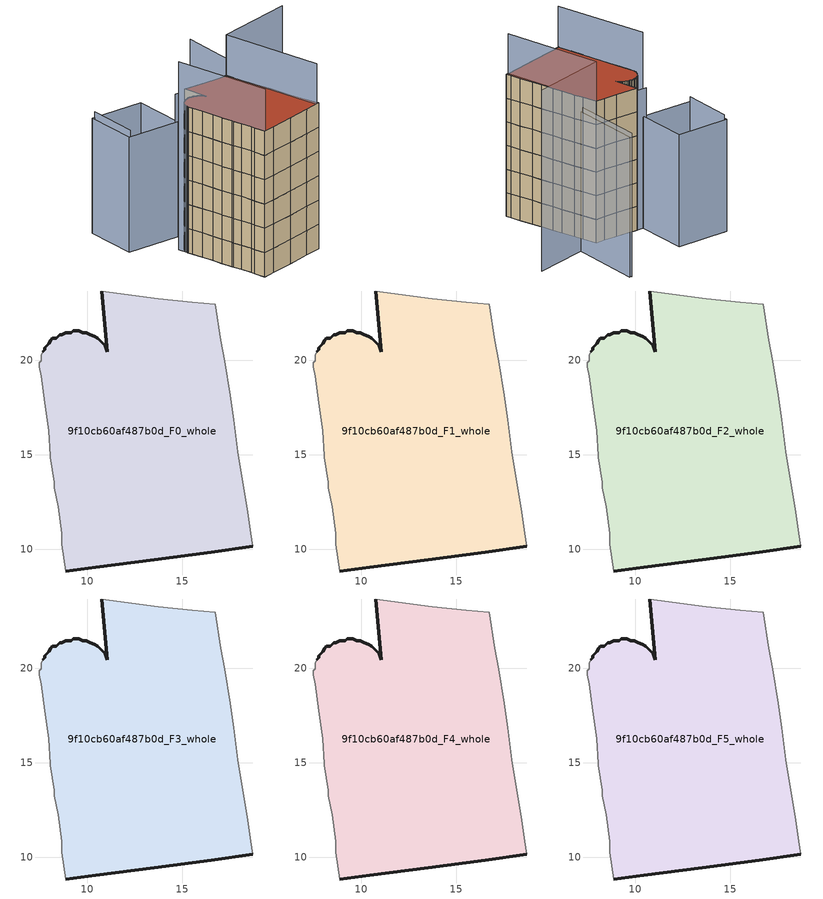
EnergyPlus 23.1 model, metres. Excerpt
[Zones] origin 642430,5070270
9f10cb60af487b0d_F0_whole
 floor ground (EU_floor_Construction): 18.75,10.16 18.65,10.86 18.45,12.16 18.15,13.86 17.95,15.16 17.75,16.86 17.55,18.16 17.25,19.96 17.05,21.06 16.75,22.96 15.55,23.07 13.75,23.27 10.75,23.67 11.05,20.46 10.94,20.76 10.85,20.87 10.74,20.96 10.65,21.07 10.55,21.17 10.35,21.27 10.15,21.37 9.94,21.47 9.84,21.47 9.74,21.47 9.54,21.57 9.44,21.57 9.24,21.57 9.15,21.47 9.04,21.47 8.94,21.47 8.84,21.47 8.64,21.37 8.54,21.37 8.44,21.27 8.34,21.17 8.14,21.17 8.04,21.07 7.94,20.87 7.84,20.77 7.74,20.67 7.74,20.57 7.64,20.47 7.54,20.27 7.54,20.17 7.54,19.97 7.44,19.87 7.44,19.67 7.54,19.17 7.74,17.76 7.94,16.26 8.04,14.96 8.04,14.86 8.24,13.56 8.24,13.26 8.44,12.26 8.64,10.86 8.64,10.26 8.84,8.86 10.44,9.06 13.54,9.46 16.55,9.86 z0
 wall outside (EU_wall_Construction): 18.75,10.16 16.55,9.86 13.54,9.46 10.44,9.06 8.84,8.86 / 7.64,20.47 7.74,20.57 7.74,20.67 7.84,20.77 7.94,20.87 8.04,21.07 8.14,21.17 8.34,21.17 8.44,21.27 8.54,21.37 8.64,21.37 8.84,21.47 8.94,21.47 9.04,21.47 9.15,21.47 9.24,21.57 9.44,21.57 9.54,21.57 9.74,21.47 9.84,21.47 9.94,21.47 10.15,21.37 10.35,21.27 10.55,21.17 10.65,21.07 10.74,20.96 10.85,20.87 10.94,20.76 11.05,20.46 10.75,23.67 z0:3
 wall adiabatic (EU_wall_Construction): 8.84,8.86 8.64,10.26 8.64,10.86 8.44,12.26 8.24,13.26 8.24,13.56 8.04,14.86 8.04,14.96 7.94,16.26 7.74,17.76 7.54,19.17 7.44,19.67 7.44,19.87 7.54,19.97 7.54,20.17 7.54,20.27 7.64,20.47 / 10.75,23.67 13.75,23.27 15.55,23.07 16.75,22.96 17.05,21.06 17.25,19.96 17.55,18.16 17.75,16.86 17.95,15.16 18.15,13.86 18.45,12.16 18.65,10.86 18.75,10.16 z0:3
9f10cb60af487b0d_F1_whole
 floor to 9f10cb60af487b0d_F0_whole (EU_floor_Construction): 18.75,10.16 18.65,10.86 18.45,12.16 18.15,13.86 17.95,15.16 17.75,16.86 17.55,18.16 17.25,19.96 17.05,21.06 16.75,22.96 15.55,23.07 13.75,23.27 10.75,23.67 11.04,20.46 10.94,20.76 10.85,20.87 10.74,20.96 10.65,21.07 10.54,21.17 10.35,21.27 10.15,21.37 9.94,21.47 9.74,21.47 9.54,21.57 9.24,21.57 9.15,21.47 9.04,21.47 8.94,21.47 8.84,21.47 8.64,21.37 8.54,21.37 8.44,21.27 8.34,21.17 8.14,21.17 8.04,21.07 7.94,20.87 7.84,20.77 7.74,20.67 7.74,20.57 7.64,20.47 7.54,20.27 7.54,19.97 7.44,19.87 7.44,19.67 7.54,19.17 7.74,17.76 7.94,16.26 8.04,14.96 8.04,14.86 8.24,13.56 8.24,13.26 8.44,12.26 8.64,10.86 8.64,10.26 8.84,8.86 10.44,9.06 13.54,9.46 16.55,9.86 z3
 wall outside (EU_wall_Construction): 18.75,10.16 16.55,9.86 13.54,9.46 10.44,9.06 8.84,8.86 / 7.64,20.47 7.74,20.57 7.74,20.67 7.84,20.77 7.94,20.87 8.04,21.07 8.14,21.17 8.34,21.17 8.44,21.27 8.54,21.37 8.64,21.37 8.84,21.47 8.94,21.47 9.04,21.47 9.15,21.47 9.24,21.57 9.44,21.57 9.54,21.57 9.74,21.47 9.84,21.47 9.94,21.47 10.15,21.37 10.35,21.27 10.55,21.17 10.65,21.07 10.74,20.96 10.85,20.87 10.94,20.76 11.05,20.46 10.75,23.67 z3:6
 wall adiabatic (EU_wall_Construction): 8.84,8.86 8.64,10.26 8.64,10.86 8.44,12.26 8.24,13.26 8.24,13.56 8.04,14.86 8.04,14.96 7.94,16.26 7.74,17.76 7.54,19.17 7.44,19.67 7.44,19.87 7.54,19.97 7.54,20.17 7.54,20.27 7.64,20.47 / 10.75,23.67 13.75,23.27 15.55,23.07 16.75,22.96 17.05,21.06 17.25,19.96 17.55,18.16 17.75,16.86 17.95,15.16 18.15,13.86 18.45,12.16 18.65,10.86 18.75,10.16 z3:6
9f10cb60af487b0d_F2_whole
 floor to 9f10cb60af487b0d_F1_whole (EU_floor_Construction): 18.75,10.16 18.65,10.86 18.45,12.16 18.15,13.86 17.95,15.16 17.75,16.86 17.55,18.16 17.25,19.96 17.05,21.06 16.75,22.96 15.55,23.07 13.75,23.27 10.75,23.67 11.04,20.46 10.94,20.76 10.85,20.87 10.74,20.96 10.65,21.07 10.54,21.17 10.35,21.27 10.15,21.37 9.94,21.47 9.74,21.47 9.54,21.57 9.24,21.57 9.15,21.47 9.04,21.47 8.94,21.47 8.84,21.47 8.64,21.37 8.54,21.37 8.44,21.27 8.34,21.17 8.14,21.17 8.04,21.07 7.94,20.87 7.84,20.77 7.74,20.67 7.74,20.57 7.64,20.47 7.54,20.27 7.54,19.97 7.44,19.87 7.44,19.67 7.54,19.17 7.74,17.76 7.94,16.26 8.04,14.96 8.04,14.86 8.24,13.56 8.24,13.26 8.44,12.26 8.64,10.86 8.64,10.26 8.84,8.86 10.44,9.06 13.54,9.46 16.55,9.86 z6
 wall outside (EU_wall_Construction): 18.75,10.16 16.55,9.86 13.54,9.46 10.44,9.06 8.84,8.86 / 7.64,20.47 7.74,20.57 7.74,20.67 7.84,20.77 7.94,20.87 8.04,21.07 8.14,21.17 8.34,21.17 8.44,21.27 8.54,21.37 8.64,21.37 8.84,21.47 8.94,21.47 9.04,21.47 9.15,21.47 9.24,21.57 9.44,21.57 9.54,21.57 9.74,21.47 9.84,21.47 9.94,21.47 10.15,21.37 10.35,21.27 10.55,21.17 10.65,21.07 10.74,20.96 10.85,20.87 10.94,20.76 11.05,20.46 10.75,23.67 z6:9
 wall adiabatic (EU_wall_Construction): 8.84,8.86 8.64,10.26 8.64,10.86 8.44,12.26 8.24,13.26 8.24,13.56 8.04,14.86 8.04,14.96 7.94,16.26 7.74,17.76 7.54,19.17 7.44,19.67 7.44,19.87 7.54,19.97 7.54,20.17 7.54,20.27 7.64,20.47 / 10.75,23.67 13.75,23.27 15.55,23.07 16.75,22.96 17.05,21.06 17.25,19.96 17.55,18.16 17.75,16.86 17.95,15.16 18.15,13.86 18.45,12.16 18.65,10.86 18.75,10.16 z6:9
9f10cb60af487b0d_F3_whole
 floor to 9f10cb60af487b0d_F2_whole (EU_floor_Construction): 18.75,10.16 18.65,10.86 18.45,12.16 18.15,13.86 17.95,15.16 17.75,16.86 17.55,18.16 17.25,19.96 17.05,21.06 16.75,22.96 15.55,23.07 13.75,23.27 10.75,23.67 11.04,20.46 10.94,20.76 10.85,20.87 10.74,20.96 10.65,21.07 10.54,21.17 10.35,21.27 10.15,21.37 9.94,21.47 9.74,21.47 9.54,21.57 9.24,21.57 9.15,21.47 9.04,21.47 8.94,21.47 8.84,21.47 8.64,21.37 8.54,21.37 8.44,21.27 8.34,21.17 8.14,21.17 8.04,21.07 7.94,20.87 7.84,20.77 7.74,20.67 7.74,20.57 7.64,20.47 7.54,20.27 7.54,19.97 7.44,19.87 7.44,19.67 7.54,19.17 7.74,17.76 7.94,16.26 8.04,14.96 8.04,14.86 8.24,13.56 8.24,13.26 8.44,12.26 8.64,10.86 8.64,10.26 8.84,8.86 10.44,9.06 13.54,9.46 16.55,9.86 z9
 wall outside (EU_wall_Construction): 18.75,10.16 16.55,9.86 13.54,9.46 10.44,9.06 8.84,8.86 / 7.64,20.47 7.74,20.57 7.74,20.67 7.84,20.77 7.94,20.87 8.04,21.07 8.14,21.17 8.34,21.17 8.44,21.27 8.54,21.37 8.64,21.37 8.84,21.47 8.94,21.47 9.04,21.47 9.15,21.47 9.24,21.57 9.44,21.57 9.54,21.57 9.74,21.47 9.84,21.47 9.94,21.47 10.15,21.37 10.35,21.27 10.55,21.17 10.65,21.07 10.74,20.96 10.85,20.87 10.94,20.76 11.05,20.46 10.75,23.67 z9:12
 wall adiabatic (EU_wall_Construction): 8.84,8.86 8.64,10.26 8.64,10.86 8.44,12.26 8.24,13.26 8.24,13.56 8.04,14.86 8.04,14.96 7.94,16.26 7.74,17.76 7.54,19.17 7.44,19.67 7.44,19.87 7.54,19.97 7.54,20.17 7.54,20.27 7.64,20.47 / 10.75,23.67 13.75,23.27 15.55,23.07 16.75,22.96 17.05,21.06 17.25,19.96 17.55,18.16 17.75,16.86 17.95,15.16 18.15,13.86 18.45,12.16 18.65,10.86 18.75,10.16 z9:12
9f10cb60af487b0d_F4_whole
 floor to 9f10cb60af487b0d_F3_whole (EU_floor_Construction): 18.75,10.16 18.65,10.86 18.45,12.16 18.15,13.86 17.95,15.16 17.75,16.86 17.55,18.16 17.25,19.96 17.05,21.06 16.75,22.96 15.55,23.07 13.75,23.27 10.75,23.67 11.04,20.46 10.94,20.76 10.85,20.87 10.74,20.96 10.65,21.07 10.54,21.17 10.35,21.27 10.15,21.37 9.94,21.47 9.74,21.47 9.54,21.57 9.24,21.57 9.15,21.47 9.04,21.47 8.94,21.47 8.84,21.47 8.64,21.37 8.54,21.37 8.44,21.27 8.34,21.17 8.14,21.17 8.04,21.07 7.94,20.87 7.84,20.77 7.74,20.67 7.74,20.57 7.64,20.47 7.54,20.27 7.54,19.97 7.44,19.87 7.44,19.67 7.54,19.17 7.74,17.76 7.94,16.26 8.04,14.96 8.04,14.86 8.24,13.56 8.24,13.26 8.44,12.26 8.64,10.86 8.64,10.26 8.84,8.86 10.44,9.06 13.54,9.46 16.55,9.86 z12
 wall outside (EU_wall_Construction): 18.75,10.16 16.55,9.86 13.54,9.46 10.44,9.06 8.84,8.86 / 7.64,20.47 7.74,20.57 7.74,20.67 7.84,20.77 7.94,20.87 8.04,21.07 8.14,21.17 8.34,21.17 8.44,21.27 8.54,21.37 8.64,21.37 8.84,21.47 8.94,21.47 9.04,21.47 9.15,21.47 9.24,21.57 9.44,21.57 9.54,21.57 9.74,21.47 9.84,21.47 9.94,21.47 10.15,21.37 10.35,21.27 10.55,21.17 10.65,21.07 10.74,20.96 10.85,20.87 10.94,20.76 11.05,20.46 10.75,23.67 z12:15
 wall adiabatic (EU_wall_Construction): 8.84,8.86 8.64,10.26 8.64,10.86 8.44,12.26 8.24,13.26 8.24,13.56 8.04,14.86 8.04,14.96 7.94,16.26 7.74,17.76 7.54,19.17 7.44,19.67 7.44,19.87 7.54,19.97 7.54,20.17 7.54,20.27 7.64,20.47 / 10.75,23.67 13.75,23.27 15.55,23.07 16.75,22.96 17.05,21.06 17.25,19.96 17.55,18.16 17.75,16.86 17.95,15.16 18.15,13.86 18.45,12.16 18.65,10.86 18.75,10.16 z12:15
9f10cb60af487b0d_F5_whole
 floor to 9f10cb60af487b0d_F4_whole (EU_floor_Construction): 18.75,10.16 18.65,10.86 18.45,12.16 18.15,13.86 17.95,15.16 17.75,16.86 17.55,18.16 17.25,19.96 17.05,21.06 16.75,22.96 15.55,23.07 13.75,23.27 10.75,23.67 11.04,20.46 10.94,20.76 10.85,20.87 10.74,20.96 10.65,21.07 10.54,21.17 10.35,21.27 10.15,21.37 9.94,21.47 9.74,21.47 9.54,21.57 9.24,21.57 9.15,21.47 9.04,21.47 8.94,21.47 8.84,21.47 8.64,21.37 8.54,21.37 8.44,21.27 8.34,21.17 8.14,21.17 8.04,21.07 7.94,20.87 7.84,20.77 7.74,20.67 7.74,20.57 7.64,20.47 7.54,20.27 7.54,19.97 7.44,19.87 7.44,19.67 7.54,19.17 7.74,17.76 7.94,16.26 8.04,14.96 8.04,14.86 8.24,13.56 8.24,13.26 8.44,12.26 8.64,10.86 8.64,10.26 8.84,8.86 10.44,9.06 13.54,9.46 16.55,9.86 z15
 wall outside (EU_wall_Construction): 18.75,10.16 16.55,9.86 13.54,9.46 10.44,9.06 8.84,8.86 / 7.64,20.47 7.74,20.57 7.74,20.67 7.84,20.77 7.94,20.87 8.04,21.07 8.14,21.17 8.34,21.17 8.44,21.27 8.54,21.37 8.64,21.37 8.84,21.47 8.94,21.47 9.04,21.47 9.15,21.47 9.24,21.57 9.44,21.57 9.54,21.57 9.74,21.47 9.84,21.47 9.94,21.47 10.15,21.37 10.35,21.27 10.55,21.17 10.65,21.07 10.74,20.96 10.85,20.87 10.94,20.76 11.05,20.46 10.75,23.67 z15:18
 wall adiabatic (EU_wall_Construction): 8.84,8.86 8.64,10.26 8.64,10.86 8.44,12.26 8.24,13.26 8.24,13.56 8.04,14.86 8.04,14.96 7.94,16.26 7.74,17.76 7.54,19.17 7.44,19.67 7.44,19.87 7.54,19.97 7.54,20.17 7.54,20.27 7.64,20.47 / 10.75,23.67 13.75,23.27 15.55,23.07 16.75,22.96 17.05,21.06 17.25,19.96 17.55,18.16 17.75,16.86 17.95,15.16 18.15,13.86 18.45,12.16 18.65,10.86 18.75,10.16 z15:18
 roof outside (EU_roof_Construction): 16.75,22.96 17.05,21.06 17.25,19.96 17.55,18.16 17.75,16.86 17.95,15.16 18.15,13.86 18.45,12.16 18.65,10.86 18.75,10.16 16.55,9.86 13.54,9.46 10.44,9.06 8.84,8.86 8.64,10.26 8.64,10.86 8.44,12.26 8.24,13.26 8.24,13.56 8.04,14.86 8.04,14.96 7.94,16.26 7.74,17.76 7.54,19.17 7.44,19.67 7.44,19.87 7.54,19.97 7.54,20.17 7.54,20.27 7.64,20.47 7.74,20.57 7.74,20.67 7.84,20.77 7.94,20.87 8.04,21.07 8.14,21.17 8.34,21.17 8.44,21.27 8.54,21.37 8.64,21.37 8.84,21.47 8.94,21.47 9.04,21.47 9.15,21.47 9.24,21.57 9.44,21.57 9.54,21.57 9.74,21.47 9.84,21.47 9.94,21.47 10.15,21.37 10.35,21.27 10.55,21.17 10.65,21.07 10.74,20.96 10.85,20.87 10.94,20.76 11.05,20.46 10.75,23.67 13.75,23.27 15.55,23.07 z18
shading: 7.31,21.12 8.91,8.82 z0:23.2; 18.34,10.11 16.75,22.96 / 16.75,22.96 26.95,24.22 z0:23; 19.31,22.61 20.62,32.66 z0:18.2; 9.85,23.77 2.88,24.57 / 2.88,24.57 3.64,31.27 / 3.64,31.27 10.61,30.48 / 10.61,30.48 9.85,23.77 z0:14.2; 20.86,32.57 19.56,22.51 / 19.56,22.51 9.45,23.82 z0:17.7; 4,31.23 3.23,24.8 z0:14.9
[Building]
EU S2 Campaign: North Axis=0; Terrain=City; Solar Distribution=FullExterior
[Site:Location]
Lyon-Bron: Latitude=45.75; Longitude=5; Time Zone=1; Elevation=198
[SizingPeriod:WeatherFileDays]
AnnualSizingPeriod: Begin Month=1; Begin Day of Month=1; End Month=12; End Day of Month=31; Day of Week for Start Day=Monday; Use Weather File Daylight Saving Period=No; Use Weather File Rain and Snow Indicators=No
[MATERIAL]
EU_InternalMass_Material: Roughness=MediumRough; Thickness=0.1; Conductivity=1; Density=1800; Specific Heat=900; Thermal Absorptance=0.9; Solar Absorptance=0.7; Visible Absorptance=0.7
[MATERIAL:NOMASS] Roughness=MediumRough; Thermal Absorptance=0.9; Solar Absorptance=0.7; Visible Absorptance=0.7
Name | Thermal Resistance
EU_wall_NoMass | 0.87146
EU_roof_NoMass | 0.842276
EU_floor_NoMass | 0.496999
[CONSTRUCTION]
EU_wall_Construction: EU_wall_NoMass
EU_roof_Construction: EU_roof_NoMass
EU_floor_Construction: EU_floor_NoMass
EU_InternalMass_Construction: EU_InternalMass_Material
[ZONE] Type=1; Multiplier=1; Ceiling Height=autocalculate; Floor Area=autocalculate; Part of Total Floor Area=Yes
Name | Volume
9f10cb60af487b0d_F0_whole | 385.482
9f10cb60af487b0d_F1_whole; 9f10cb60af487b0d_F2_whole; 9f10cb60af487b0d_F3_whole; 9f10cb60af487b0d_F4_whole; 9f10cb60af487b0d_F5_whole | 385.477
[INTERNALMASS] Construction=EU_InternalMass_Construction; Surface Area=128.493
Name | Zone or ZoneList
9f10cb60af487b0d_F0_whole_EU_InternalMass | 9f10cb60af487b0d_F0_whole
9f10cb60af487b0d_F1_whole_EU_InternalMass | 9f10cb60af487b0d_F1_whole
9f10cb60af487b0d_F2_whole_EU_InternalMass | 9f10cb60af487b0d_F2_whole
9f10cb60af487b0d_F3_whole_EU_InternalMass | 9f10cb60af487b0d_F3_whole
9f10cb60af487b0d_F4_whole_EU_InternalMass | 9f10cb60af487b0d_F4_whole
9f10cb60af487b0d_F5_whole_EU_InternalMass | 9f10cb60af487b0d_F5_whole
[OTHEREQUIPMENT] Fuel Type=Electricity; Design Level Calculation Method=Watts/Area; Power per Zone Floor Area=1; Fraction Latent=0; Fraction Radiant=0; Fraction Lost=0; Carbon Dioxide Generation Rate=0; EndUse Subcategory=EU_Step8_InternalGains
Name | Zone or ZoneList or Space or SpaceList | Schedule
EU_Step8_InternalGain_9f10cb60af487b0d_F0_whole_f000 | 9f10cb60af487b0d_F0_whole | EU_Step8_GainSchedule_9f10cb60af487b0d_F0_whole_f000
EU_Step8_InternalGain_9f10cb60af487b0d_F1_whole_f000 | 9f10cb60af487b0d_F1_whole | EU_Step8_GainSchedule_9f10cb60af487b0d_F1_whole_f000
EU_Step8_InternalGain_9f10cb60af487b0d_F2_whole_f000 | 9f10cb60af487b0d_F2_whole | EU_Step8_GainSchedule_9f10cb60af487b0d_F2_whole_f000
EU_Step8_InternalGain_9f10cb60af487b0d_F3_whole_f000 | 9f10cb60af487b0d_F3_whole | EU_Step8_GainSchedule_9f10cb60af487b0d_F3_whole_f000
EU_Step8_InternalGain_9f10cb60af487b0d_F4_whole_f000 | 9f10cb60af487b0d_F4_whole | EU_Step8_GainSchedule_9f10cb60af487b0d_F4_whole_f000
EU_Step8_InternalGain_9f10cb60af487b0d_F5_whole_f000 | 9f10cb60af487b0d_F5_whole | EU_Step8_GainSchedule_9f10cb60af487b0d_F5_whole_f000
[ZONEVENTILATION:DESIGNFLOWRATE] Schedule=EU_AlwaysOn; Design Flow Rate Calculation Method=AirChanges/Hour; Air Changes per Hour=0.425; Ventilation Type=Natural; Fan Pressure Rise=0; Fan Total Efficiency=1; Constant Term Coefficient=1; Temperature Term Coefficient=0; Velocity Term Coefficient=0; Velocity Squared Term Coefficient=0; Minimum Indoor Temperature=-100; Maximum Indoor Temperature=100; Delta Temperature=-100; Minimum Outdoor Temperature=-100; Maximum Outdoor Temperature=100; Maximum Wind Speed=40
Name | Zone or ZoneList or Space or SpaceList
EU_ConstantAir_9f10cb60af487b0d_F0_whole | 9f10cb60af487b0d_F0_whole
EU_ConstantAir_9f10cb60af487b0d_F1_whole | 9f10cb60af487b0d_F1_whole
EU_ConstantAir_9f10cb60af487b0d_F2_whole | 9f10cb60af487b0d_F2_whole
EU_ConstantAir_9f10cb60af487b0d_F3_whole | 9f10cb60af487b0d_F3_whole
EU_ConstantAir_9f10cb60af487b0d_F4_whole | 9f10cb60af487b0d_F4_whole
EU_ConstantAir_9f10cb60af487b0d_F5_whole | 9f10cb60af487b0d_F5_whole
[HVACTEMPLATE:THERMOSTAT] Constant Heating Setpoint=20; Constant Cooling Setpoint=50
EU_HeatOnly_9f10cb60af487b0d_F0_whole; EU_HeatOnly_9f10cb60af487b0d_F1_whole; EU_HeatOnly_9f10cb60af487b0d_F2_whole; EU_HeatOnly_9f10cb60af487b0d_F3_whole; EU_HeatOnly_9f10cb60af487b0d_F4_whole; EU_HeatOnly_9f10cb60af487b0d_F5_whole
[HVACTEMPLATE:ZONE:IDEALLOADSAIRSYSTEM] System Availability Schedule=EU_AlwaysOn; Maximum Heating Supply Air Temperature=50; Minimum Cooling Supply Air Temperature=13; Maximum Heating Supply Air Humidity Ratio=0.0156; Minimum Cooling Supply Air Humidity Ratio=0.0077; Heating Limit=NoLimit; Cooling Limit=NoLimit; Heating Availability Schedule=EU_AlwaysOn; Cooling Availability Schedule=EU_CoolingOff; Dehumidification Control Type=ConstantSensibleHeatRatio; Cooling Sensible Heat Ratio=0.7; Dehumidification Setpoint=60; Humidification Control Type=None; Humidification Setpoint=30; Outdoor Air Method=None; Outdoor Air Flow Rate per Person=0.00944; Outdoor Air Flow Rate per Zone Floor Area=0; Outdoor Air Flow Rate per Zone=0; Demand Controlled Ventilation Type=None; Outdoor Air Economizer Type=NoEconomizer; Heat Recovery Type=None; Sensible Heat Recovery Effectiveness=0.7; Latent Heat Recovery Effectiveness=0.65
Name | Template Thermostat
9f10cb60af487b0d_F0_whole | EU_HeatOnly_9f10cb60af487b0d_F0_whole
9f10cb60af487b0d_F1_whole | EU_HeatOnly_9f10cb60af487b0d_F1_whole
9f10cb60af487b0d_F2_whole | EU_HeatOnly_9f10cb60af487b0d_F2_whole
9f10cb60af487b0d_F3_whole | EU_HeatOnly_9f10cb60af487b0d_F3_whole
9f10cb60af487b0d_F4_whole | EU_HeatOnly_9f10cb60af487b0d_F4_whole
9f10cb60af487b0d_F5_whole | EU_HeatOnly_9f10cb60af487b0d_F5_whole
[SIZING:ZONE] Zone Cooling Design Supply Air Temperature Input Method=SupplyAirTemperature; Zone Cooling Design Supply Air Temperature=13; Zone Heating Design Supply Air Temperature Input Method=SupplyAirTemperature; Zone Heating Design Supply Air Temperature=50; Zone Cooling Design Supply Air Humidity Ratio=0.008; Zone Heating Design Supply Air Humidity Ratio=0.008; Cooling Design Air Flow Method=DesignDay; Cooling Design Air Flow Rate=0; Cooling Minimum Air Flow per Zone Floor Area=0.000762; Cooling Minimum Air Flow=0; Cooling Minimum Air Flow Fraction=0.2; Heating Design Air Flow Method=DesignDay; Heating Design Air Flow Rate=0; Heating Maximum Air Flow per Zone Floor Area=0.002032; Heating Maximum Air Flow=0.141576; Heating Maximum Air Flow Fraction=0.3; Account for Dedicated Outdoor Air System=No; Dedicated Outdoor Air System Control Strategy=NeutralSupplyAir; Dedicated Outdoor Air Low Setpoint Temperature for Design=autosize; Dedicated Outdoor Air High Setpoint Temperature for Design=autosize; Zone Load Sizing Method=Sensible Load Only No Latent Load; Zone Latent Cooling Design Supply Air Humidity Ratio Input Method=HumidityRatioDifference; Zone Cooling Design Supply Air Humidity Ratio Difference=0.005; Zone Latent Heating Design Supply Air Humidity Ratio Input Method=HumidityRatioDifference; Zone Humidification Design Supply Air Humidity Ratio Difference=0.005
9f10cb60af487b0d_F0_whole; 9f10cb60af487b0d_F1_whole; 9f10cb60af487b0d_F2_whole; 9f10cb60af487b0d_F3_whole; 9f10cb60af487b0d_F4_whole; 9f10cb60af487b0d_F5_whole
[SCHEDULE:CONSTANT]
Name | Hourly Value
EU_AlwaysOn | 1
EU_CoolingOff | 0
[SCHEDULE:FILE] Column Number=1; Rows to Skip at Top=0; Number of Hours of Data=8760; Column Separator=Comma; Interpolate to Timestep=No; Minutes per Item=60; Adjust Schedule for Daylight Savings=Yes
Name | File
EU_Step8_GainSchedule_9f10cb60af487b0d_F0_whole_f000 | ../../schedules/9f10cb60af487b0d/9f10cb60af487b0d_F0_whole_f000_gain.csv
EU_Step8_GainSchedule_9f10cb60af487b0d_F1_whole_f000 | ../../schedules/9f10cb60af487b0d/9f10cb60af487b0d_F1_whole_f000_gain.csv
EU_Step8_GainSchedule_9f10cb60af487b0d_F2_whole_f000 | ../../schedules/9f10cb60af487b0d/9f10cb60af487b0d_F2_whole_f000_gain.csv
EU_Step8_GainSchedule_9f10cb60af487b0d_F3_whole_f000 | ../../schedules/9f10cb60af487b0d/9f10cb60af487b0d_F3_whole_f000_gain.csv
EU_Step8_GainSchedule_9f10cb60af487b0d_F4_whole_f000 | ../../schedules/9f10cb60af487b0d/9f10cb60af487b0d_F4_whole_f000_gain.csv
EU_Step8_GainSchedule_9f10cb60af487b0d_F5_whole_f000 | ../../schedules/9f10cb60af487b0d/9f10cb60af487b0d_F5_whole_f000_gain.csv
